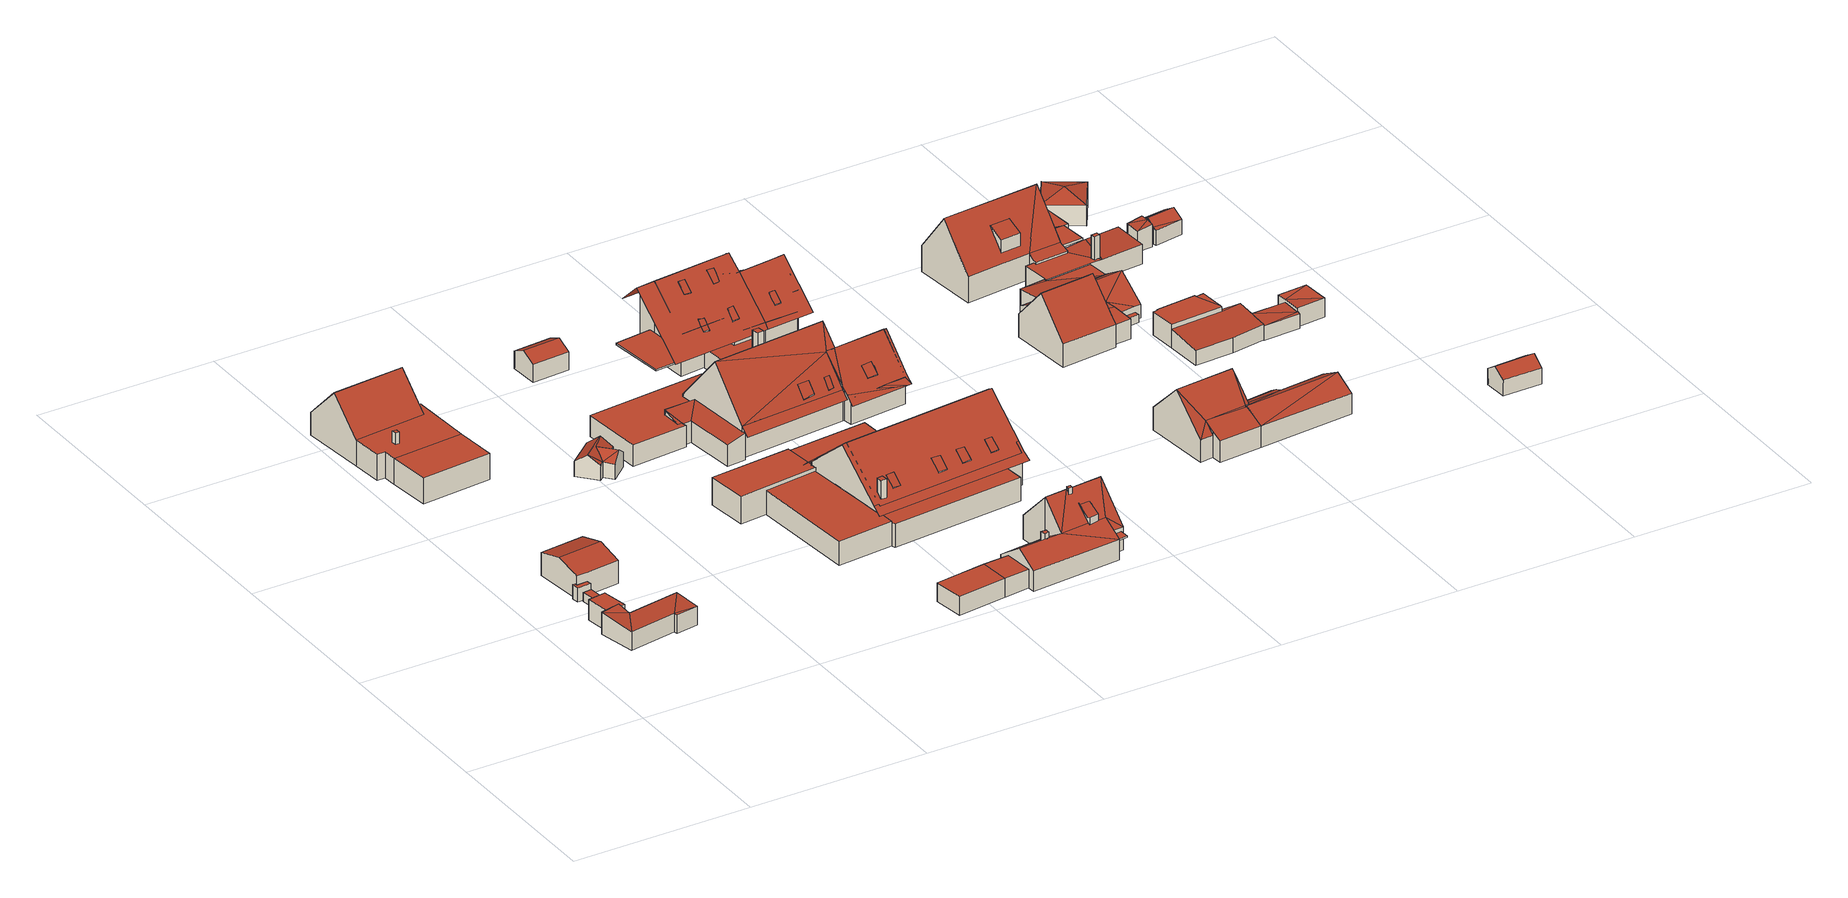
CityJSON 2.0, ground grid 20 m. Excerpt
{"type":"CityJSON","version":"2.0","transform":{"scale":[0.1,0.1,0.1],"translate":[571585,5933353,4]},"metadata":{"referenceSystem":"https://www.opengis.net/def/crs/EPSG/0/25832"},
"CityObjects":{
"building1":{"type":"Building","attributes":{"Grundfläche 2D":"5.814335","Grundhöhe NN":"5.199"},"geometry":[{"type":"Solid","lod":"3","boundaries":[[[[0,1,2,3,4,5]],[[2,1,6,7]],[[3,2,7,8]],[[4,3,8,9]],[[5,4,9,10]],[[0,5,10,11]],[[1,0,11,6]],[[10,9,8,7,6,11]]]],"semantics":{"surfaces":[{"type":"RoofSurface"},{"type":"WallSurface"},{"type":"GroundSurface"}],"values":[[0,1,1,1,1,1,1,2]]}}]},
"building2":{"type":"Building","attributes":{"Grundfläche 2D":"1.949653","Grundhöhe NN":"5.251"},"geometry":[{"type":"Solid","lod":"3","boundaries":[[[[12,13,14,15]],[[16,17,15,14]],[[17,18,12,15]],[[18,19,13,12]],[[19,16,14,13]],[[19,18,17,16]]]],"semantics":{"surfaces":[{"type":"RoofSurface"},{"type":"WallSurface"},{"type":"GroundSurface"}],"values":[[0,1,1,1,1,2]]}}]},
"building3":{"type":"Building","attributes":{"Grundfläche 2D":"0.791599","Grundhöhe NN":"5.225"},"geometry":[{"type":"Solid","lod":"3","boundaries":[[[[20,21,22,23,24,25,26]],[[27,28,23,22]],[[28,29,24,23]],[[29,30,25,24]],[[30,31,26,25]],[[31,32,33,21,20,26]],[[33,27,22,21]],[[32,31,30,29,28,27,33]]]],"semantics":{"surfaces":[{"type":"RoofSurface"},{"type":"WallSurface"},{"type":"GroundSurface"}],"values":[[0,1,1,1,1,1,1,2]]}}]},
"building4":{"type":"Building","attributes":{"Grundfläche 2D":"25.340098","Grundhöhe NN":"5.129"},"geometry":[{"type":"Solid","lod":"3","boundaries":[[[[34,35,36]],[[37,36,38]],[[34,36,37]],[[39,37,38,40]],[[41,40,42]],[[39,40,41]],[[43,44,45,38,36,35]],[[45,46,40,38]],[[46,47,42,40]],[[47,48,41,42]],[[48,49,39,41]],[[49,50,37,39]],[[50,51,34,37]],[[51,43,35,34]],[[43,51,50,49,48,47,46,45,44]]]],"semantics":{"surfaces":[{"type":"RoofSurface"},{"type":"WallSurface"},{"type":"GroundSurface"}],"values":[[0,0,0,0,0,0,1,1,1,1,1,1,1,1,2]]}}]},
"building5":{"type":"Building","attributes":{"Grundfläche 2D":"29.205513","Grundhöhe NN":"5.156"},"geometry":[{"type":"Solid","lod":"3","boundaries":[[[[52,53,54,55]],[[56,57,58,53,52,59]],[[55,54,60,61]],[[28,56,59,52,55,61,29]],[[58,57,56,28,62]],[[60,54,53,58,62]],[[28,29,61,60,62]]]],"semantics":{"surfaces":[{"type":"RoofSurface"},{"type":"WallSurface"},{"type":"GroundSurface"}],"values":[[0,0,1,1,1,1,2]]}}]},
"building6":{"type":"Building","attributes":{"Grundfläche 2D":"144.245642","Grundhöhe NN":"4.979"},"children":["building6-1"],"geometry":[{"type":"Solid","lod":"3","boundaries":[[[[63,64,65,66,67,68,69,70]],[[71,72,73,74]],[[73,70,69,74]],[[75,76,66,65]],[[72,71,77,78]],[[73,72,78,79,70]],[[77,71,74,69,68,80]],[[75,65,81,82]],[[76,75,82,83]],[[66,76,83,84]],[[63,70,79,85]],[[64,63,85,86]],[[65,64,86,81]],[[67,66,84,87]],[[68,67,87,80]],[[87,84,83,82,81,86,85,79,78,77,80]]]],"semantics":{"surfaces":[{"type":"RoofSurface"},{"type":"WallSurface"},{"type":"GroundSurface"}],"values":[[0,0,0,0,1,1,1,1,1,1,1,1,1,1,1,2]]}}]},
"building6-1":{"type":"BuildingInstallation","parents":["building6"],"geometry":[{"type":"MultiSurface","lod":"3","boundaries":[[[88,89,90,91]],[[91,90,92,93]],[[93,94,88,91]],[[94,95,89,88]],[[90,89,95,92]]],"semantics":{"surfaces":[{"type":"RoofSurface"},{"type":"WallSurface"}],"values":[0,1,1,1,1]}}]},
"building7":{"type":"Building","attributes":{"Grundfläche 2D":"13.247887","Grundhöhe NN":"5.409"},"geometry":[{"type":"Solid","lod":"3","boundaries":[[[[96,97,98,99]],[[100,101,98]],[[98,101,102,99]],[[103,104,101]],[[104,102,101]],[[102,104,105,106]],[[102,106,107,108,99]],[[97,96,109,110]],[[100,98,97,110,111]],[[101,100,111,112]],[[103,101,112,113]],[[105,104,103,113,114]],[[106,105,114,115]],[[107,106,115,116]],[[116,117,109,96,99,108,107]],[[113,112,111,110,109,117,116,115,114]]]],"semantics":{"surfaces":[{"type":"RoofSurface"},{"type":"WallSurface"},{"type":"GroundSurface"}],"values":[[0,0,0,0,0,0,0,1,1,1,1,1,1,1,1,2]]}}]},
"building8":{"type":"Building","attributes":{"Grundfläche 2D":"150.458391","Grundhöhe NN":"5.377"},"geometry":[{"type":"Solid","lod":"3","boundaries":[[[[118,119,120,121]],[[122,123,124,125,126,127]],[[128,129,130,131,132,133]],[[120,119,134,135]],[[121,120,135,136]],[[118,121,136,137]],[[123,118,137,138,124]],[[125,124,138,139]],[[128,126,125,139,140,129]],[[126,128,141,142,127]],[[127,142,134,119,122]],[[123,122,119,118]],[[130,129,140,143]],[[131,130,143,144]],[[132,131,144,145]],[[133,132,145,146]],[[128,133,146,141]],[[138,137,136,135,134,142,141,146,145,144,143,140,139]]]],"semantics":{"surfaces":[{"type":"RoofSurface"},{"type":"WallSurface"},{"type":"GroundSurface"}],"values":[[0,0,0,1,1,1,1,1,1,1,1,1,1,1,1,1,1,2]]}}]},
"building9":{"type":"Building","attributes":{"Grundfläche 2D":"86.888221","Grundhöhe NN":"5.409"},"geometry":[{"type":"Solid","lod":"3","boundaries":[[[[147,148,149,150]],[[151,152,153,149,148]],[[152,151,154,155]],[[156,157,158,159,160,161,162,163,153,152,155,154]],[[147,164,165,157,148]],[[148,157,156,151]],[[156,154,151]],[[149,153,166,167]],[[150,149,167,168]],[[147,150,168,164]],[[160,159,169,170]],[[161,160,170,171]],[[162,161,171,172]],[[163,162,172,173]],[[153,163,173,166,153,152]],[[158,157,165,174]],[[159,158,174,169]],[[172,171,170,169,174,165,164,168,167,166,173]]]],"semantics":{"surfaces":[{"type":"RoofSurface"},{"type":"WallSurface"},{"type":"GroundSurface"}],"values":[[0,0,0,0,1,1,1,1,1,1,1,1,1,1,1,1,1,2]]}}]},
"building10":{"type":"Building","attributes":{"Grundfläche 2D":"13.791853","Grundhöhe NN":"5.509"},"geometry":[{"type":"Solid","lod":"3","boundaries":[[[[175,176,177,178]],[[179,175,178,180]],[[180,178,177,181,182]],[[179,180,182,183]],[[176,175,179,183,184]],[[177,176,184,181]],[[182,181,184,183]]]],"semantics":{"surfaces":[{"type":"RoofSurface"},{"type":"WallSurface"},{"type":"GroundSurface"}],"values":[[0,0,1,1,1,1,2]]}}]},
"building11":{"type":"Building","attributes":{"Grundfläche 2D":"111.719407","Grundhöhe NN":"5.367"},"children":["building11-1","building11-2","building11-3","building11-4"],"geometry":[{"type":"Solid","lod":"3","boundaries":[[[[185,186,187,188,189,190]],[[187,191,188]],[[192,193,194]],[[195,196,197,198,199,200,194,193,201,202]],[[197,199,198]],[[196,203,200,199,197]],[[194,200,204]],[[195,202,205,206,203,196]],[[203,206,207,208,209,210,211]],[[212,209,213]],[[190,209,212]],[[188,203,211,210,209,190,189]],[[188,191,203]],[[214,215,216,217]],[[218,219,216,215]],[[209,208,213]],[[204,200,203,191,187]],[[186,185,220,221]],[[204,187,186,221,222]],[[194,204,222,223]],[[192,194,223,224]],[[193,192,224,225]],[[218,226,227,205,202,201,193,225,228,219]],[[206,205,227,229]],[[213,208,207,206,229,230,231,232,233]],[[213,233,232,231,234,212]],[[220,185,190,212,234]],[[217,216,235,236]],[[214,217,236,237]],[[215,214,237,238]],[[216,219,228,235]],[[218,215,238,226]],[[231,230,229,227,226,238,237,236,235,228,225,224,223,222,221,220,234]]]],"semantics":{"surfaces":[{"type":"RoofSurface"},{"type":"WallSurface"},{"type":"GroundSurface"}],"values":[[0,0,0,0,0,0,0,0,0,0,0,0,0,0,0,1,1,1,1,1,1,1,1,1,1,1,1,1,1,1,1,1,2]]}}]},
"building11-1":{"type":"BuildingInstallation","parents":["building11"],"geometry":[{"type":"MultiSurface","lod":"3","boundaries":[[[239,240,241,242,243]],[[244,241,240,188]],[[242,241,244,245]],[[189,239,243,242,245,246]],[[240,239,189,188]]],"semantics":{"surfaces":[{"type":"RoofSurface"},{"type":"WallSurface"}],"values":[0,1,1,1,1]}}]},
"building11-2":{"type":"BuildingInstallation","parents":["building11"],"geometry":[{"type":"MultiSurface","lod":"3","boundaries":[[[247,248,249,250,251,252,253,254,255]],[[256,257,252,251,250,249,258,210]],[[254,255,254,253,252,253]],[[259,248,247,255,211]],[[249,248,259,258]]],"semantics":{"surfaces":[{"type":"RoofSurface"},{"type":"WallSurface"}],"values":[0,1,1,1,1]}}]},
"building11-3":{"type":"BuildingInstallation","parents":["building11"],"geometry":[{"type":"MultiSurface","lod":"3","boundaries":[[[260,261,262,263,264,265]],[[262,261,266,267]],[[268,266,261,260]],[[267,197,263,262]],[[197,199,263]],[[199,269,264,263]],[[269,198,268,260,265,264]]],"semantics":{"surfaces":[{"type":"RoofSurface"},{"type":"WallSurface"}],"values":[0,1,1,1,1,1,1]}}]},
"building11-4":{"type":"BuildingInstallation","parents":["building11"],"geometry":[{"type":"MultiSurface","lod":"3","boundaries":[[[270,271,272,233]],[[273,232,233,272]],[[232,274,270,233]],[[274,275,271,270]],[[275,273,272,271]],[[275,274,232,273]]],"semantics":{"surfaces":[{"type":"RoofSurface"},{"type":"WallSurface"},{"type":"OuterCeilingSurface"}],"values":[0,1,1,1,1,2]}}]},
"building12":{"type":"Building","attributes":{"Grundfläche 2D":"222.506429","Grundhöhe NN":"5.367"},"children":["building12-1","building12-2","building12-3","building12-4","building12-5","building12-6","building12-7","building12-8","building12-9","building12-10"],"geometry":[{"type":"Solid","lod":"3","boundaries":[[[[276,277,278,279,280,281,282,283]],[[280,279,278,277,284,285,286,287,288,289]],[[290,291,292,293,294]],[[292,291,295,296,297,298,146,145]],[[299,278,300,297,296,301]],[[302,299,301,142]],[[298,303,279,302,142,304,146]],[[145,144,305,294,293,292]],[[290,294,305,306]],[[306,295,291,290]],[[301,296,295,306,305,144,145,146,304,142]],[[281,280,279,303,298,297,300,278,277,276,283,282]],[[280,289,288,287,286,285,284,277,278,299,302,279]]]],"semantics":{"surfaces":[{"type":"RoofSurface"},{"type":"WallSurface"},{"type":"GroundSurface"}],"values":[[0,0,0,1,1,1,1,1,1,1,2,0,0]]}}]},
"building12-1":{"type":"BuildingInstallation","parents":["building12"],"geometry":[{"type":"MultiSurface","lod":"3","boundaries":[[[307,308,309,310]],[[309,308,311,312]],[[308,307,313,311]],[[310,309,312,314]],[[307,310,314,313]]],"semantics":{"surfaces":[{"type":"RoofSurface"},{"type":"WallSurface"}],"values":[0,1,1,1,1]}}]},
"building12-2":{"type":"BuildingInstallation","parents":["building12"],"geometry":[{"type":"MultiSurface","lod":"3","boundaries":[[[315,316,317,318]],[[318,317,319,320]],[[315,318,320,321]],[[316,315,321,322]],[[317,316,322,319]]],"semantics":{"surfaces":[{"type":"RoofSurface"},{"type":"WallSurface"}],"values":[0,1,1,1,1]}}]},
"building12-3":{"type":"BuildingInstallation","parents":["building12"],"geometry":[{"type":"MultiSurface","lod":"3","boundaries":[[[323,324,325,326]],[[327,328,324,323]],[[328,329,325,324]],[[329,326,325]],[[327,323,326]]],"semantics":{"surfaces":[{"type":"RoofSurface"},{"type":"WallSurface"}],"values":[0,1,1,1,1]}}]},
"building12-4":{"type":"BuildingInstallation","parents":["building12"],"geometry":[{"type":"MultiSurface","lod":"3","boundaries":[[[330,331,332,333]],[[330,333,334,335]],[[333,332,336,334]],[[331,330,335,337]],[[332,331,337,336]]],"semantics":{"surfaces":[{"type":"RoofSurface"},{"type":"WallSurface"}],"values":[0,1,1,1,1]}}]},
"building12-5":{"type":"BuildingInstallation","parents":["building12"],"geometry":[{"type":"MultiSurface","lod":"3","boundaries":[[[338,339,340,341,342,343]],[[341,340,344,345]],[[342,341,345,346]],[[347,338,343,342,346,348]],[[344,340,339,338,347,349]]],"semantics":{"surfaces":[{"type":"RoofSurface"},{"type":"WallSurface"}],"values":[0,1,1,1,1]}}]},
"building12-6":{"type":"BuildingInstallation","parents":["building12"],"geometry":[{"type":"MultiSurface","lod":"3","boundaries":[[[350,351,352,353]],[[353,352,354,355]],[[350,353,355,356]],[[351,350,356,357]],[[352,351,357,354]]],"semantics":{"surfaces":[{"type":"RoofSurface"},{"type":"WallSurface"}],"values":[0,1,1,1,1]}}]},
"building12-7":{"type":"BuildingInstallation","parents":["building12"],"geometry":[{"type":"MultiSurface","lod":"3","boundaries":[[[358,359,360,361]],[[358,361,362,363]],[[361,360,364,362]],[[359,358,363,365]],[[360,359,365,364]]],"semantics":{"surfaces":[{"type":"RoofSurface"},{"type":"WallSurface"}],"values":[0,1,1,1,1]}}]},
"building12-8":{"type":"BuildingInstallation","parents":["building12"],"geometry":[{"type":"MultiSurface","lod":"3","boundaries":[[[366,367,368,369,370]],[[371,372,369,368]],[[371,368,367,373]],[[372,374,370,369]],[[374,375,373,367,366,370]]],"semantics":{"surfaces":[{"type":"RoofSurface"},{"type":"WallSurface"}],"values":[0,1,1,1,1]}}]},
"building12-9":{"type":"BuildingInstallation","parents":["building12"],"geometry":[{"type":"MultiSurface","lod":"3","boundaries":[[[376,377,378,379]],[[379,378,380,381]],[[376,379,381,382]],[[377,376,382,383]],[[378,377,383,380]]],"semantics":{"surfaces":[{"type":"RoofSurface"},{"type":"WallSurface"}],"values":[0,1,1,1,1]}}]},
"building12-10":{"type":"BuildingInstallation","parents":["building12"],"geometry":[{"type":"MultiSurface","lod":"3","boundaries":[[[384,385,386,387]],[[385,384,388,389]],[[384,387,388]],[[386,390,387]],[[386,385,389,390]]],"semantics":{"surfaces":[{"type":"RoofSurface"},{"type":"WallSurface"}],"values":[0,1,1,1,1]}}]},
"building13":{"type":"Building","attributes":{"Grundfläche 2D":"163.383029","Grundhöhe NN":"5.359"},"children":["building13-1","building13-2","building13-3","building13-4","building13-5","building13-6","building13-7","building13-8"],"geometry":[{"type":"MultiSurface","lod":"3","boundaries":[[[391,392,393,394,395,396,397,398,399,400]],[[401,402,391]],[[391,402,392]],[[403,404,405,406,401]],[[401,406,402]],[[407,408,409,410,411,412,413,414,415,416,417]],[[392,402,411]],[[412,411,418]],[[414,419,417,416,415]],[[420,411,410,409,421,422]],[[420,422,421,423,424]],[[420,425,411]],[[426,425,420]],[[411,425,392]],[[393,392,425,426,427]],[[411,402,418]],[[406,413,412]],[[412,418,402,406]],[[424,422,428,429,430]],[[431,420,424,430,432]],[[431,432,433,426,420]],[[426,433,394,393,427]],[[434,435,436,437,394,433]],[[438,436,435,439]],[[440,441,442,438,439,443]],[[399,440,443,169]],[[400,399,169,174]],[[401,391,400,174,444]],[[406,445,401,444,446]],[[412,406,446]],[[447,412,446,448]],[[449,415,450,447,448,451]],[[452,453,454,416,449,451,455]],[[428,456,410,452,455,429]],[[434,433,432,430,429,455,451,448,446,444,174,169,443,439,435]],[[405,404,403,401,445,406]],[[414,415,449,416,417,419]],[[453,452,410,409,408,407,417,454]],[[417,416,454]],[[422,424,423,421]],[[410,456,428,422,421,409]],[[440,399,398,397,396,395,394,437,436,438,442,441]],[[450,413,412,447]],[[413,450,415,414]]],"semantics":{"surfaces":[{"type":"RoofSurface"},{"type":"WallSurface"},{"type":"GroundSurface"}],"values":[0,0,0,0,0,0,0,0,0,0,0,0,0,1,1,1,1,1,1,1,1,1,1,1,1,1,1,1,1,1,1,1,1,1,2,0,0,0,0,0,0,0,0,0]}}]},
"building13-1":{"type":"BuildingInstallation","parents":["building13"],"geometry":[{"type":"MultiSurface","lod":"3","boundaries":[[[457,458,459,460]],[[460,459,461,462]],[[457,460,462,463]],[[458,457,463,464]],[[459,458,464,461]]],"semantics":{"surfaces":[{"type":"RoofSurface"},{"type":"WallSurface"}],"values":[0,1,1,1,1]}}]},
"building13-2":{"type":"BuildingInstallation","parents":["building13"],"geometry":[{"type":"MultiSurface","lod":"3","boundaries":[[[465,466,467,468,469,470]],[[466,465,471,472]],[[473,467,466,472]],[[468,467,473,474]],[[474,475,469,468]],[[475,476,471,465,470,469]]],"semantics":{"surfaces":[{"type":"RoofSurface"},{"type":"WallSurface"}],"values":[0,1,1,1,1,1]}}]},
"building13-3":{"type":"BuildingInstallation","parents":["building13"],"geometry":[{"type":"MultiSurface","lod":"3","boundaries":[[[477,478,479]],[[480,481,478,477,482,483,484]],[[480,484,485,486,479,478,481]],[[486,487,477,479]],[[487,488,482,477]],[[488,489,490,484,480,484,483,482]]],"semantics":{"surfaces":[{"type":"RoofSurface"},{"type":"WallSurface"}],"values":[0,0,1,1,1,1]}}]},
"building13-4":{"type":"BuildingInstallation","parents":["building13"],"geometry":[{"type":"MultiSurface","lod":"3","boundaries":[[[491,492,493,494,495]],[[496,492,491,495,497,498]],[[494,493,499,500]],[[497,495,494,500,501]],[[493,492,496,499]]],"semantics":{"surfaces":[{"type":"RoofSurface"},{"type":"WallSurface"}],"values":[0,1,1,1,1]}}]},
"building13-5":{"type":"BuildingInstallation","parents":["building13"],"geometry":[{"type":"MultiSurface","lod":"3","boundaries":[[[502,503,504,505]],[[503,502,506,507]],[[505,504,508,509]],[[502,505,509,506]],[[504,503,507,508]]],"semantics":{"surfaces":[{"type":"RoofSurface"},{"type":"WallSurface"}],"values":[0,1,1,1,1]}}]},
"building13-6":{"type":"BuildingInstallation","parents":["building13"],"geometry":[{"type":"MultiSurface","lod":"3","boundaries":[[[510,511,512,513]],[[513,512,514,515]],[[510,513,515,516]],[[511,510,516,517]],[[512,511,517,514]]],"semantics":{"surfaces":[{"type":"RoofSurface"},{"type":"WallSurface"}],"values":[0,1,1,1,1]}}]},
"building13-7":{"type":"BuildingInstallation","parents":["building13"],"geometry":[{"type":"MultiSurface","lod":"3","boundaries":[[[518,519,520,521]],[[518,521,522,523]],[[520,519,524,525]],[[521,520,525,522]],[[519,518,523,524]]],"semantics":{"surfaces":[{"type":"RoofSurface"},{"type":"WallSurface"}],"values":[0,1,1,1,1]}}]},
"building13-8":{"type":"BuildingInstallation","parents":["building13"],"geometry":[{"type":"MultiSurface","lod":"3","boundaries":[[[526,427,420,527,528]],[[427,526,529,426]],[[431,420,427,426]],[[527,420,431,530]],[[528,527,530,531]],[[526,528,531,529]],[[529,531,530,431,426]]],"semantics":{"surfaces":[{"type":"RoofSurface"},{"type":"WallSurface"},{"type":"OuterCeilingSurface"}],"values":[0,1,1,1,1,1,2]}}]},
"building14":{"type":"Building","attributes":{"Grundfläche 2D":"121.005063","Grundhöhe NN":"5.413"},"children":["building14-1","building14-2","building14-3","building14-4","building14-5","building14-6","building14-7","building14-8","building14-9"],"geometry":[{"type":"Solid","lod":"3","boundaries":[[[[532,533,532,534,535,536,537,538,539,540],[541,542,541,534]],[[543,544,545,546,547,548,549,537,536]],[[544,543,536,535,550,545]],[[551,552,553,541,534,554,555,556]],[[532,540,557,555,554,534]],[[558,559,560,561,562,563,564]],[[547,565,566,536]],[[567,568,536,566,569,570]],[[561,571,572,568,567,570,569,573,562]],[[571,561,560,574]],[[575,532,533,574,560,559,576]],[[541,553,552,577,578]],[[565,547,546,545,577,552,579,580,581]],[[582,576,559,558]],[[573,583,584,564,563,562]],[[558,564,584,582]],[[585,586,587,551,554]],[[552,551,587,579]],[[575,588,589,532]],[[590,589,588,591]],[[585,590,591,586]],[[591,588,575,576,582,584,583,573,569,566,565,581,580,579,587,586]],[[574,533,532,540,539,538,537,536,568,572,571]],[[534,541,578,535]],[[578,577,550,535]],[[550,577,545]],[[547,536,537,549,548]],[[555,557,540,532,589,590,585,554]],[[554,551,556,555]]]],"semantics":{"surfaces":[{"type":"RoofSurface"},{"type":"WallSurface"},{"type":"GroundSurface"}],"values":[[0,0,0,0,0,0,1,1,1,1,1,1,1,1,1,1,1,1,1,1,1,2,0,0,0,0,0,0,0]]}}]},
"building14-1":{"type":"BuildingInstallation","parents":["building14"],"geometry":[{"type":"MultiSurface","lod":"3","boundaries":[[[592,593,594,595,596]],[[597,542,598,593,592,596]],[[598,599,594,593]],[[600,597,596,595]],[[601,600,595,594,599]]],"semantics":{"surfaces":[{"type":"RoofSurface"},{"type":"WallSurface"}],"values":[0,1,1,1,1]}}]},
"building14-2":{"type":"BuildingInstallation","parents":["building14"],"geometry":[{"type":"MultiSurface","lod":"3","boundaries":[[[602,603,604,605]],[[604,603,606,607]],[[605,604,607,608]],[[603,602,609,606]],[[602,605,608,609]]],"semantics":{"surfaces":[{"type":"RoofSurface"},{"type":"WallSurface"}],"values":[0,1,1,1,1]}}]},
"building14-3":{"type":"BuildingInstallation","parents":["building14"],"geometry":[{"type":"MultiSurface","lod":"3","boundaries":[[[610,611,612,613,614,615,616]],[[617,618,619,614,613,612]],[[614,619,620,616,615]],[[620,621,622,611,610,616]],[[622,617,612,611]]],"semantics":{"surfaces":[{"type":"RoofSurface"},{"type":"WallSurface"}],"values":[0,1,1,1,1]}}]},
"building14-4":{"type":"BuildingInstallation","parents":["building14"],"geometry":[{"type":"MultiSurface","lod":"3","boundaries":[[[623,624,625,626,627,628]],[[629,630,626,625]],[[630,544,631,628,627,626]],[[631,632,623,628]],[[629,625,624,623,632,543]]],"semantics":{"surfaces":[{"type":"RoofSurface"},{"type":"WallSurface"}],"values":[0,1,1,1,1]}}]},
"building14-5":{"type":"BuildingInstallation","parents":["building14"],"geometry":[{"type":"MultiSurface","lod":"3","boundaries":[[[633,634,635,636,637,638]],[[639,640,636,635]],[[638,637,636,640,637,641]],[[634,633,638,641,642,643]],[[643,639,635,634]]],"semantics":{"surfaces":[{"type":"RoofSurface"},{"type":"WallSurface"}],"values":[0,1,1,1,1]}}]},
"building14-6":{"type":"BuildingInstallation","parents":["building14"],"geometry":[{"type":"MultiSurface","lod":"3","boundaries":[[[644,645,646,647,648,649]],[[647,646,650,651]],[[651,652,649,648,647]],[[645,644,649,652,653]],[[650,646,645,653]]],"semantics":{"surfaces":[{"type":"RoofSurface"},{"type":"WallSurface"}],"values":[0,1,1,1,1]}}]},
"building14-7":{"type":"BuildingInstallation","parents":["building14"],"geometry":[{"type":"MultiSurface","lod":"3","boundaries":[[[654,655,656,657,658,659,660]],[[658,661,662,663,660,659]],[[654,660,663,664]],[[665,666,661,658,657,656]],[[665,656,655,654,664,667]]],"semantics":{"surfaces":[{"type":"RoofSurface"},{"type":"WallSurface"}],"values":[0,1,1,1,1]}}]},
"building14-8":{"type":"BuildingInstallation","parents":["building14"],"geometry":[{"type":"MultiSurface","lod":"3","boundaries":[[[668,669,670]],[[671,672,668]],[[669,668,672,673,674]],[[675,676,677,678,672,671]],[[679,668,670]],[[680,681,671,668]],[[681,675,671]],[[682,683,676,675]],[[683,677,676]],[[677,673,679,670,669,674,673,672,678]]],"semantics":{"surfaces":[{"type":"RoofSurface"},{"type":"WallSurface"}],"values":[0,0,0,0,1,1,1,1,1,1]}}]},
"building14-9":{"type":"BuildingInstallation","parents":["building14"],"geometry":[{"type":"MultiSurface","lod":"3","boundaries":[[[684,567,685,686,687]],[[687,686,688,689]],[[684,687,689,690]],[[690,570,691,685,567,684]],[[685,691,688,686]],[[690,689,688,691,570]]],"semantics":{"surfaces":[{"type":"RoofSurface"},{"type":"WallSurface"},{"type":"OuterCeilingSurface"}],"values":[0,1,1,1,1,2]}}]},
"building15":{"type":"Building","attributes":{"Grundfläche 2D":"111.351214","Grundhöhe NN":"5.345"},"geometry":[{"type":"Solid","lod":"3","boundaries":[[[[692,693,694]],[[695,692,696]],[[697,692,695,698,699]],[[697,693,692]],[[700,698,695]],[[701,698,700]],[[697,702,703,693]],[[704,703,702]],[[705,703,704]],[[706,693,703]],[[707,708,700,709,710]],[[710,709,695,711]],[[712,713,711]],[[713,714,715,710,711]],[[716,710,715]],[[716,717,710]],[[718,719,715,714]],[[717,707,710]],[[709,700,695]],[[701,700,720,721]],[[699,698,701,721,722]],[[697,699,722,723]],[[702,697,723,724]],[[704,702,724,725]],[[705,704,725,726]],[[703,705,726,727]],[[706,703,727,728]],[[693,706,728,729]],[[694,693,729,730]],[[700,708,731,720]],[[696,711,695]],[[711,696,692,712]],[[732,718,714,713,712,692,694,730]],[[719,718,732,733]],[[716,715,719,733,734]],[[717,716,734,735]],[[707,717,735,731,708]],[[720,731,735,734,733,732,730,729,728,727,726,725,724,723,722,721]]]],"semantics":{"surfaces":[{"type":"RoofSurface"},{"type":"WallSurface"},{"type":"GroundSurface"}],"values":[[0,0,0,0,0,0,0,0,0,0,0,0,0,0,0,0,0,1,1,1,1,1,1,1,1,1,1,1,1,1,1,1,1,1,1,1,1,2]]}}]},
"building16":{"type":"Building","attributes":{"Grundfläche 2D":"110.416489","Grundhöhe NN":"5.330"},"children":["building16-1"],"geometry":[{"type":"Solid","lod":"3","boundaries":[[[[736,737,738]],[[739,740,741,742]],[[743,744,745]],[[743,746,747,744]],[[747,748,749,750]],[[750,751,744,747]],[[738,737,752,750,749]],[[744,751,742]],[[742,741,744]],[[753,752,754]],[[752,755,754]],[[753,756,752]],[[752,757,750]],[[756,757,752]],[[753,758,759,760,756]],[[761,762,763]],[[764,738,762,761]],[[764,761,765]],[[760,739,742,751,750,757,756]],[[752,737,755]],[[744,741,745]],[[755,737,736,766,767]],[[754,755,767,768]],[[758,753,754,768,769]],[[759,758,769,770]],[[739,760,759,770,771]],[[772,740,739,771]],[[745,741,740,772,773]],[[774,746,743,745,773,775,776]],[[748,747,746,774,777]],[[738,778,766,736,738,749,748,777,779,762]],[[763,762,779,780]],[[761,763,780,781]],[[765,761,781,782]],[[764,765,782,783]],[[738,764,783,778]],[[770,769,768,767,766,778,783,782,781,780,779,777,774,776,775,773,772,771]]]],"semantics":{"surfaces":[{"type":"RoofSurface"},{"type":"WallSurface"},{"type":"GroundSurface"}],"values":[[0,0,0,0,0,0,0,0,0,0,0,0,0,0,0,0,0,0,1,1,1,1,1,1,1,1,1,1,1,1,1,1,1,1,1,1,2]]}}]},
"building16-1":{"type":"BuildingInstallation","parents":["building16"],"geometry":[{"type":"MultiSurface","lod":"3","boundaries":[[[784,785,786,787,788]],[[776,775,786,785]],[[775,789,787,786]],[[789,790,788,787]],[[791,776,785,784]],[[790,791,784,788]],[[790,789,775,776,791]]],"semantics":{"surfaces":[{"type":"RoofSurface"},{"type":"WallSurface"},{"type":"OuterCeilingSurface"}],"values":[0,1,1,1,1,1,2]}}]},
"building17":{"type":"Building","attributes":{"Grundfläche 2D":"117.891388","Grundhöhe NN":"5.341"},"children":["building17-1","building17-2"],"geometry":[{"type":"Solid","lod":"3","boundaries":[[[[792,793,794,795,796,797]],[[798,799,795,794]],[[799,800,801,802,795]],[[799,803,804,800]],[[805,800,804]],[[806,804,803]],[[807,808,806]],[[808,804,806]],[[809,808,807]],[[810,811,812]],[[813,811,810]],[[814,815,813]],[[815,816,817,811,813]],[[818,819,815,820]],[[821,822,823,818,820,814,813,810,812,824,825,807,806,803,799,798,794,793,792,826,827]],[[809,807,825,828]],[[829,804,808,809,828,830,831]],[[804,829,831,830,832,805]],[[801,800,805,832,833]],[[795,802,801,833,834]],[[797,796,795,834,835]],[[792,797,835,826]],[[822,821,836,816,815,814,820,815,837]],[[817,816,836,838]],[[811,817,838,839]],[[812,811,839,824]],[[819,818,823,840]],[[815,819,840,837]],[[838,836,821,827,826,835,834,833,832,830,828,825,824,839]],[[823,822,837,840]]]],"semantics":{"surfaces":[{"type":"RoofSurface"},{"type":"WallSurface"},{"type":"GroundSurface"}],"values":[[0,0,0,0,0,0,0,0,0,0,0,0,0,0,1,1,1,1,1,1,1,1,1,1,1,1,1,1,2,2]]}}]},
"building17-1":{"type":"BuildingInstallation","parents":["building17"],"geometry":[{"type":"MultiSurface","lod":"3","boundaries":[[[841,842,843,844]],[[845,846,842,841,847]],[[843,842,846,848]],[[841,844,847]]],"semantics":{"surfaces":[{"type":"RoofSurface"},{"type":"WallSurface"}],"values":[0,1,1,1]}}]},
"building17-2":{"type":"BuildingInstallation","parents":["building17"],"geometry":[{"type":"MultiSurface","lod":"3","boundaries":[[[849,829,850,851]],[[831,852,850,829]],[[853,854,849,851]],[[852,853,851,850]],[[854,831,829,849]],[[831,854,853,852]]],"semantics":{"surfaces":[{"type":"RoofSurface"},{"type":"WallSurface"},{"type":"OuterCeilingSurface"}],"values":[0,1,1,1,1,2]}}]},
"building18":{"type":"Building","attributes":{"Grundfläche 2D":"39.849369","Grundhöhe NN":"5.358"},"children":["building18-1"],"geometry":[{"type":"Solid","lod":"3","boundaries":[[[[855,856,857,858,859,860]],[[861,862,863,858,857,856,855,864,865,866,867]],[[868,869,859,858]],[[855,860,870,871]],[[864,855,871,872]],[[865,864,872,873]],[[866,865,873,874]],[[875,861,867,866,874,876]],[[862,861,875,877]],[[868,858,863,862,877,878]],[[869,868,878,879]],[[870,860,859,869,879]],[[879,878,877,875,876,874,873,872,871,870]]]],"semantics":{"surfaces":[{"type":"RoofSurface"},{"type":"WallSurface"},{"type":"GroundSurface"}],"values":[[0,0,0,1,1,1,1,1,1,1,1,1,2]]}}]},
"building18-1":{"type":"BuildingInstallation","parents":["building18"],"geometry":[{"type":"MultiSurface","lod":"3","boundaries":[[[880,881,882,883,884]],[[885,886,880,884]],[[886,857,887,882,881,880]],[[887,888,883,882]],[[885,884,883,888,856]]],"semantics":{"surfaces":[{"type":"RoofSurface"},{"type":"WallSurface"}],"values":[0,1,1,1,1]}}]},
"building19":{"type":"Building","attributes":{"Grundfläche 2D":"62.347964","Grundhöhe NN":"5.214"},"geometry":[{"type":"MultiSurface","lod":"3","boundaries":[[[889,890,891]],[[892,893,890,889,894,895,896,897]],[[893,898,899]],[[900,898,893,901]],[[902,903,898,900]],[[904,905,906]],[[907,908,909,905,904,910,911,912]],[[895,894,913,914]],[[896,895,914,915]],[[901,897,896,915,916]],[[901,892,897]],[[893,917,918,890]],[[891,890,918,919]],[[899,920,917,893]],[[916,921,900,901]],[[902,900,921,922]],[[903,902,922,923]],[[898,903,923,924]],[[899,898,924,920]],[[904,906,925,926]],[[910,904,926,927]],[[911,910,927,928]],[[912,911,928,929]],[[907,912,929,930]],[[907,930,913,894,908]],[[908,894,889,909]],[[919,925,906,905,909,889,891]],[[920,924,923,922,921,916,915,914,913,930,929,928,927,926,925,919,918,917]]],"semantics":{"surfaces":[{"type":"RoofSurface"},{"type":"WallSurface"},{"type":"GroundSurface"}],"values":[0,0,0,0,0,0,0,1,1,1,1,1,1,1,1,1,1,1,1,1,1,1,1,1,1,1,1,2]}}]},
"building20":{"type":"Building","attributes":{"Grundfläche 2D":"20.501689","Grundhöhe NN":"5.341"},"geometry":[{"type":"Solid","lod":"3","boundaries":[[[[931,932,933]],[[931,934,932]],[[931,933,935]],[[931,935,934]],[[936,937,933,932]],[[937,938,935,933]],[[938,939,934,935]],[[939,936,932,934]],[[939,938,937,936]]]],"semantics":{"surfaces":[{"type":"RoofSurface"},{"type":"WallSurface"},{"type":"GroundSurface"}],"values":[[0,0,0,0,1,1,1,1,2]]}}]},
"building21":{"type":"Building","attributes":{"Grundfläche 2D":"3.155712","Grundhöhe NN":"5.041"},"geometry":[{"type":"Solid","lod":"3","boundaries":[[[[940,941,942]],[[943,941,940]],[[944,941,943]],[[940,942,945,946]],[[943,940,946,947]],[[944,943,947,948]],[[942,941,944,948,945]],[[946,945,948,947]]]],"semantics":{"surfaces":[{"type":"RoofSurface"},{"type":"WallSurface"},{"type":"GroundSurface"}],"values":[[0,0,0,1,1,1,1,2]]}}]},
"building22":{"type":"Building","attributes":{"Grundfläche 2D":"10.251880","Grundhöhe NN":"5.214"},"geometry":[{"type":"Solid","lod":"3","boundaries":[[[[949,950,951]],[[949,952,953,954]],[[954,950,949]],[[952,949,951,955,924]],[[956,954,953,952,924,923]],[[950,954,956,957]],[[951,950,957,955]],[[923,924,955,957,956]]]],"semantics":{"surfaces":[{"type":"RoofSurface"},{"type":"WallSurface"},{"type":"GroundSurface"}],"values":[[0,0,0,1,1,1,1,2]]}}]},
"building23":{"type":"Building","attributes":{"Grundfläche 2D":"8.362115","Grundhöhe NN":"5.325"},"geometry":[{"type":"Solid","lod":"3","boundaries":[[[[958,959,960]],[[961,960,962]],[[958,960,961]],[[963,962,964]],[[965,961,962,963]],[[965,963,966]],[[960,959,967,968]],[[964,962,960,968,969]],[[963,964,969,970]],[[966,963,970,971]],[[965,966,971,972]],[[958,961,965,972,973]],[[959,958,973,967]],[[967,973,972,971,970,969,968]]]],"semantics":{"surfaces":[{"type":"RoofSurface"},{"type":"WallSurface"},{"type":"GroundSurface"}],"values":[[0,0,0,0,0,0,1,1,1,1,1,1,1,2]]}}]},
"building24":{"type":"Building","attributes":{"Grundfläche 2D":"12.167236","Grundhöhe NN":"5.272"},"geometry":[{"type":"Solid","lod":"3","boundaries":[[[[974,975,976,977]],[[978,975,974,979]],[[977,976,980,981]],[[979,974,977,981,982]],[[978,979,982,983]],[[980,976,975,978,983]],[[981,980,983,982]]]],"semantics":{"surfaces":[{"type":"RoofSurface"},{"type":"WallSurface"},{"type":"GroundSurface"}],"values":[[0,0,1,1,1,1,2]]}}]}
},
"vertices":[
[51,185,35],[55,157,35],[70,160,35],[70,158,35],[76,159,35],[71,188,35],[55,157,12],[70,160,12],[70,158,12],[76,159,12],[71,188,12],[51,185,12],
[67,197,23],[76,199,23],[74,218,23],[64,217,23],[74,218,13],[64,217,13],[67,197,13],[76,199,13],
[62,220,28],[75,221,28],[74,226,28],[62,225,28],[62,228,28],[59,228,28],[60,220,28],[74,226,12],[62,225,12],[62,228,12],[59,228,12],[60,220,12],[62,220,12],[75,221,12],
[70,160,37],[49,157,36],[49,156,36],[72,144,34],[57,115,32],[132,154,34],[111,124,32],[137,124,32],[112,120,32],[49,157,11],[49,156,11],[57,115,11],[111,124,11],[112,120,11],[137,124,11],[132,154,11],[72,144,11],[70,160,11],
[59,253,46],[109,258,46],[106,287,38],[56,282,38],[62,225,38],[74,226,38],[112,230,38],[62,228,39],[106,287,12],[56,282,12],[112,230,12],
[17,523,39],[26,523,39],[27,508,39],[107,515,39],[103,584,39],[93,583,39],[95,565,39],[14,557,39],[87,639,35],[7,631,35],[10,592,76],[91,599,76],[32,461,39],[111,468,39],[87,639,10],[7,631,10],[14,557,10],[93,583,10],[27,508,10],[32,461,10],[111,468,10],[107,515,10],[17,523,10],[26,523,10],[103,584,10],
[46,530,52],[46,535,52],[41,535,52],[42,530,52],[41,535,39],[42,530,39],[46,530,39],[46,535,39],
[209,449,31],[180,425,31],[189,414,41],[218,439,41],[198,405,31],[203,409,31],[205,425,40],[211,399,31],[221,408,40],[230,416,31],[222,425,31],[227,429,31],[227,430,31],[209,449,14],[180,425,14],[198,405,14],[203,409,14],[211,399,14],[230,416,14],[222,425,14],[227,429,14],[227,430,14],
[357,317,43],[361,279,43],[451,287,43],[448,325,43],[361,279,45],[357,317,45],[266,309,45],[271,263,45],[361,273,45],[360,279,45],[361,273,41],[301,266,41],[311,146,41],[374,152,41],[373,170,41],[371,170,41],[361,279,14],[451,287,14],[448,325,14],[357,317,14],[266,309,14],[271,263,14],[301,266,14],[361,273,14],[360,279,14],[311,146,14],[374,152,14],[373,170,14],[371,170,14],
[338,366,44],[330,447,44],[311,422,38],[317,364,38],[295,445,44],[301,423,38],[301,421,38],[296,424,38],[296,423,38],[295,445,38],[330,447,38],[328,466,38],[368,470,38],[366,494,38],[233,482,38],[239,412,38],[302,417,38],[338,366,14],[330,447,14],[301,421,14],[311,422,14],[317,364,14],[368,470,14],[366,494,14],[233,482,14],[239,412,14],[302,417,14],[328,466,14],
[238,614,43],[239,598,35],[281,601,35],[280,617,43],[237,630,35],[279,633,35],[281,601,15],[279,633,15],[237,630,15],[239,598,15],
[555,102,41],[489,97,41],[492,61,78],[517,62,79],[521,62,79],[558,66,79],[492,60,79],[477,64,30],[441,60,30],[478,59,33],[475,32,51],[480,32,51],[480,37,48],[476,39,46],[480,37,47],[492,60,34],[442,47,39],[444,29,51],[494,33,51],[492,61,33],[446,6,37],[548,15,37],[548,17,38],[547,28,45],[546,37,51],[537,36,51],[525,36,51],[561,29,40],[547,28,40],[361,4,35],[416,11,35],[413,45,35],[356,38,35],[445,14,35],[442,47,35],[555,102,14],[489,97,14],[492,61,14],[478,59,14],[477,64,14],[441,60,14],[445,14,14],[446,6,14],[442,47,14],[548,15,14],[548,17,14],[547,28,14],[547,28,34],[547,28,36],[561,29,14],[413,45,14],[356,38,14],[361,4,14],[416,11,14],
[521,62,82],[517,62,82],[517,58,82],[521,58,82],[521,59,82],[517,58,75],[521,58,74],[521,59,76],
[525,36,58],[526,34,58],[537,36,58],[536,46,63],[536,47,64],[535,52,67],[531,52,67],[529,51,67],[524,51,67],[536,46,60],[536,47,62],[537,36,50],[526,34,50],
[474,39,56],[475,33,56],[480,34,56],[480,37,56],[480,39,56],[476,39,56],[475,33,50],[480,34,50],[474,39,46],[480,39,46],
[548,17,36],[559,18,36],[558,29,36],[558,29,34],[548,17,34],[559,18,34],
[545,187,50],[540,240,96],[537,240,96],[366,224,96],[361,223,96],[366,170,50],[366,162,44],[546,179,44],[534,302,44],[450,294,44],[360,286,44],[355,285,44],[355,278,50],[356,272,55],[525,161,40],[523,184,40],[373,170,40],[374,152,40],[375,148,40],[523,184,14],[542,186,14],[542,186,50],[371,170,50],[532,295,50],[537,239,95],[532,295,14],[360,279,50],[371,172,52],[371,172,14],[375,148,14],[525,161,14],
[468,280,58],[469,269,67],[478,270,68],[477,281,58],[469,269,66],[478,270,67],[468,280,57],[477,281,57],
[476,188,58],[486,189,58],[485,200,67],[475,199,68],[485,200,66],[475,199,66],[476,188,57],[486,189,57],
[401,193,68],[392,192,68],[393,181,59],[402,182,58],[401,193,67],[392,192,67],[393,181,58],
[447,185,58],[457,186,58],[456,197,68],[446,197,68],[446,197,67],[447,185,57],[456,197,67],[457,186,57],
[382,175,75],[382,176,75],[381,182,75],[375,181,75],[375,175,75],[378,175,75],[381,182,59],[375,181,59],[375,175,54],[382,175,53],[378,175,54],[382,176,54],
[510,191,58],[519,192,58],[518,203,67],[509,202,67],[518,203,66],[509,202,66],[510,191,57],[519,192,57],
[439,278,58],[440,266,67],[449,267,67],[448,278,58],[448,278,57],[439,278,57],[449,267,66],[440,266,66],
[412,264,67],[419,264,67],[418,276,58],[409,275,58],[410,264,67],[418,276,57],[409,275,57],[419,264,66],[410,264,66],[412,264,66],
[384,273,58],[385,261,67],[395,262,67],[394,274,58],[395,262,66],[394,274,57],[384,273,57],[385,261,66],
[501,283,58],[502,272,68],[511,273,68],[510,284,58],[501,283,57],[502,272,67],[511,273,67],
[333,414,102],[462,426,102],[461,444,82],[461,444,81],[459,464,58],[458,473,47],[458,478,41],[455,477,41],[368,470,41],[328,466,41],[337,370,50],[454,406,80],[338,366,45],[338,362,41],[458,374,41],[457,381,49],[530,372,38],[529,379,44],[526,413,81],[523,413,81],[464,407,81],[457,381,54],[457,381,53],[458,374,47],[460,374,46],[484,373,43],[527,372,38],[454,406,81],[459,365,38],[485,446,41],[522,452,38],[497,448,40],[485,449,38],[485,447,40],[462,426,59],[461,444,39],[461,444,41],[519,450,40],[519,450,14],[485,447,14],[485,446,39],[485,446,14],[461,444,14],[459,444,14],[458,444,14],[458,444,81],[459,444,81],[456,472,47],[456,472,14],[369,465,46],[376,466,47],[380,466,47],[369,465,14],[337,370,14],[354,372,50],[457,381,14],[459,381,54],[459,381,14],[461,371,43],[459,381,53],[461,371,14],[526,378,44],[518,377,44],[501,375,44],[526,378,14],[522,416,78],
[412,379,53],[425,381,54],[424,390,65],[411,389,65],[424,390,64],[411,389,64],[412,379,52],[425,381,53],
[404,453,65],[410,454,65],[410,458,60],[410,461,56],[403,461,56],[403,460,57],[404,453,64],[410,454,64],[410,458,59],[410,461,55],[403,461,55],[403,460,56],
[425,463,56],[422,455,65],[425,455,65],[419,455,65],[421,455,65],[418,462,56],[419,456,64],[419,455,64],[421,455,64],[425,455,64],[425,463,55],[418,462,55],[419,456,63],[419,455,63],
[491,392,63],[485,391,63],[486,382,53],[498,383,53],[497,393,63],[485,391,62],[497,393,62],[491,392,62],[486,382,52],[498,383,52],[498,389,58],
[437,465,56],[438,456,65],[450,458,65],[449,466,55],[437,465,55],[438,456,64],[450,458,64],[449,466,54],
[390,429,109],[397,429,109],[396,437,109],[389,437,109],[396,437,82],[389,437,82],[390,429,92],[397,429,92],
[448,383,53],[448,391,63],[442,390,63],[442,382,53],[442,382,52],[448,383,52],[448,391,62],[442,390,62],
[459,464,41],[485,449,41],[483,466,41],[459,464,39],[485,449,39],[483,466,39],
[460,530,49],[428,528,49],[456,572,86],[454,588,100],[364,579,100],[343,577,100],[349,514,44],[424,521,44],[460,525,44],[453,572,86],[431,574,90],[387,590,91],[394,594,88],[423,608,77],[363,602,77],[362,602,77],[350,601,77],[341,600,77],[452,611,77],[503,615,57],[449,610,57],[451,588,74],[506,577,86],[510,578,86],[506,616,57],[514,530,44],[447,504,36],[444,529,36],[423,527,36],[421,540,36],[396,538,36],[396,533,36],[400,498,36],[362,602,14],[364,579,14],[368,535,43],[368,535,61],[368,535,14],[368,535,41],[421,540,61],[406,539,61],[396,538,14],[423,527,49],[460,530,14],[444,529,14],[449,610,77],[451,588,100],[449,610,14],[423,608,14],[363,602,14],[447,504,14],[396,533,14],[400,498,14],[509,549,61],[509,549,14],[503,615,14],[498,533,14],[498,533,48],[497,548,61],[497,548,14],
[431,574,91],[431,578,95],[423,578,95],[424,567,85],[431,568,85],[431,568,84],[431,578,94],[423,578,94],[424,567,84],[423,575,91],
[389,564,85],[397,564,85],[396,575,94],[388,574,95],[397,564,84],[396,575,93],[388,574,94],[389,564,84],
[396,533,58],[399,533,57],[399,543,66],[396,543,66],[392,543,67],[392,538,62],[392,533,58],[399,543,65],[396,543,65],[392,543,66],[392,533,57],[396,533,57],[399,533,56],
[386,599,83],[387,590,92],[387,589,93],[394,590,93],[394,594,89],[393,600,83],[387,589,92],[394,590,92],[393,600,82],[386,599,82],
[431,603,84],[430,603,84],[431,593,93],[438,594,93],[438,599,88],[437,603,84],[431,593,92],[438,594,92],[437,603,83],[431,603,83],[430,603,83],
[433,537,58],[435,537,58],[434,547,67],[427,546,67],[427,541,62],[427,536,58],[434,547,66],[427,546,66],[427,536,57],[435,537,57],
[485,542,58],[485,543,59],[484,552,67],[482,552,67],[477,551,67],[477,547,63],[478,541,58],[477,551,66],[477,547,62],[478,541,57],[485,542,57],[484,552,66],[482,552,66],[485,543,58],
[479,598,69],[473,598,69],[473,597,69],[478,601,67],[472,599,68],[472,598,68],[472,598,69],[478,602,66],[478,606,64],[472,605,63],[472,605,64],[473,597,68],[479,598,68],[478,601,66],[478,602,65],[478,606,63],
[370,521,43],[364,585,43],[322,580,43],[329,517,43],[322,580,41],[329,517,41],[370,521,41],[364,585,41],
[779,154,48],[789,177,35],[776,176,35],[775,152,49],[775,153,48],[831,180,36],[884,162,49],[882,185,36],[778,129,37],[886,139,36],[829,186,34],[794,185,32],[828,193,30],[794,190,29],[789,182,33],[728,137,43],[729,125,37],[775,152,48],[727,149,49],[775,153,49],[779,154,49],[776,176,73],[776,180,77],[709,173,77],[713,135,38],[728,137,38],[771,218,38],[706,212,39],[778,129,13],[886,139,13],[882,185,13],[831,180,13],[829,186,13],[828,193,13],[794,190,13],[794,185,13],[789,182,13],[789,177,13],[776,176,13],[729,125,13],[771,218,13],[706,212,13],[713,135,13],[728,137,13],
[698,447,37],[698,433,45],[720,449,37],[756,371,35],[778,373,35],[776,399,36],[753,402,36],[800,402,28],[774,412,36],[776,399,27],[807,402,28],[805,434,51],[803,456,37],[801,456,37],[751,428,51],[753,410,37],[699,424,50],[691,396,79],[687,432,39],[698,433,40],[753,402,79],[753,410,70],[694,360,39],[757,366,39],[756,371,45],[746,478,35],[801,456,36],[799,483,35],[717,478,35],[746,481,35],[698,447,13],[698,433,13],[687,432,13],[694,360,13],[757,366,13],[756,371,13],[778,373,13],[776,399,13],[807,402,13],[786,400,13],[800,402,13],[803,456,13],[720,449,13],[801,456,13],[799,483,13],[746,478,13],[746,481,13],[717,478,13],
[800,401,22],[800,402,22],[786,400,22],[787,394,22],[801,396,22],[787,394,13],[801,396,13],[800,401,13],
[791,512,38],[790,520,41],[790,524,42],[753,521,42],[753,512,39],[754,509,38],[790,524,43],[786,561,90],[675,551,90],[679,513,42],[723,518,42],[783,598,41],[733,594,41],[672,588,42],[782,602,40],[781,611,39],[732,603,40],[732,607,39],[783,598,37],[815,605,37],[782,602,37],[786,561,38],[787,555,39],[814,557,37],[819,557,37],[819,558,37],[790,524,38],[817,527,37],[787,555,38],[787,555,13],[787,555,35],[790,524,35],[782,602,13],[781,611,13],[791,512,13],[790,524,13],[732,607,13],[733,594,38],[733,594,13],[733,594,34],[672,588,13],[679,513,13],[753,521,13],[754,509,13],[819,557,13],[814,557,35],[819,558,13],[815,605,13],[817,527,35],
[723,524,65],[746,526,65],[744,544,73],[721,541,73],[733,525,50],[746,526,50],[723,524,50],[745,533,59],
[719,592,38],[732,603,36],[718,602,36],[732,603,34],[718,602,34],[719,592,34],
[791,512,36],[807,491,36],[810,487,36],[813,484,36],[817,522,38],[790,520,36],[746,478,36],[799,483,36],[806,483,36],[754,509,36],[753,512,36],[743,511,36],[746,481,36],[861,488,36],[857,526,38],[790,520,14],[791,512,14],[754,509,14],[753,512,14],[743,511,14],[746,478,14],[746,481,14],[799,483,14],[861,488,14],[857,526,14],
[806,486,62],[810,487,62],[812,487,62],[812,492,62],[805,491,62],[805,491,36],[806,486,36],[812,487,36],[812,492,36],
[863,343,33],[886,347,33],[863,346,33],[887,321,31],[887,327,31],[804,339,33],[806,298,29],[849,300,29],[888,306,29],[928,310,29],[926,329,31],[888,305,28],[888,306,28],[929,307,28],[929,310,29],[852,373,38],[863,346,38],[861,374,38],[801,369,38],[804,339,38],[863,343,38],[852,375,38],[807,371,38],[807,370,38],[804,339,12],[806,298,12],[849,300,12],[888,306,12],[887,327,12],[886,347,12],[863,346,12],[926,329,12],[888,305,12],[929,307,12],[929,310,12],[928,310,12],[861,374,12],[852,373,12],[852,375,12],[807,371,12],[807,370,12],[801,369,12],
[847,611,44],[840,642,36],[816,604,36],[878,618,36],[854,580,36],[840,642,13],[816,604,13],[854,580,13],[878,618,13],
[872,534,33],[890,526,36],[889,535,36],[873,516,33],[890,517,35],[889,535,10],[872,534,10],[873,516,10],[890,517,10],
[926,329,34],[959,344,33],[925,340,34],[928,310,33],[929,310,33],[961,313,33],[925,340,12],[961,313,12],[959,344,12],
[920,543,30],[888,539,30],[889,535,32],[922,530,38],[890,526,38],[891,517,32],[890,517,32],[924,518,30],[892,513,30],[888,539,13],[889,535,13],[890,517,13],[891,517,13],[892,513,13],[924,518,13],[920,543,13],
[1028,105,40],[1073,107,40],[1072,121,31],[1028,119,31],[1073,93,31],[1029,92,31],[1072,121,13],[1028,119,13],[1029,92,13],[1073,93,13]
]}
